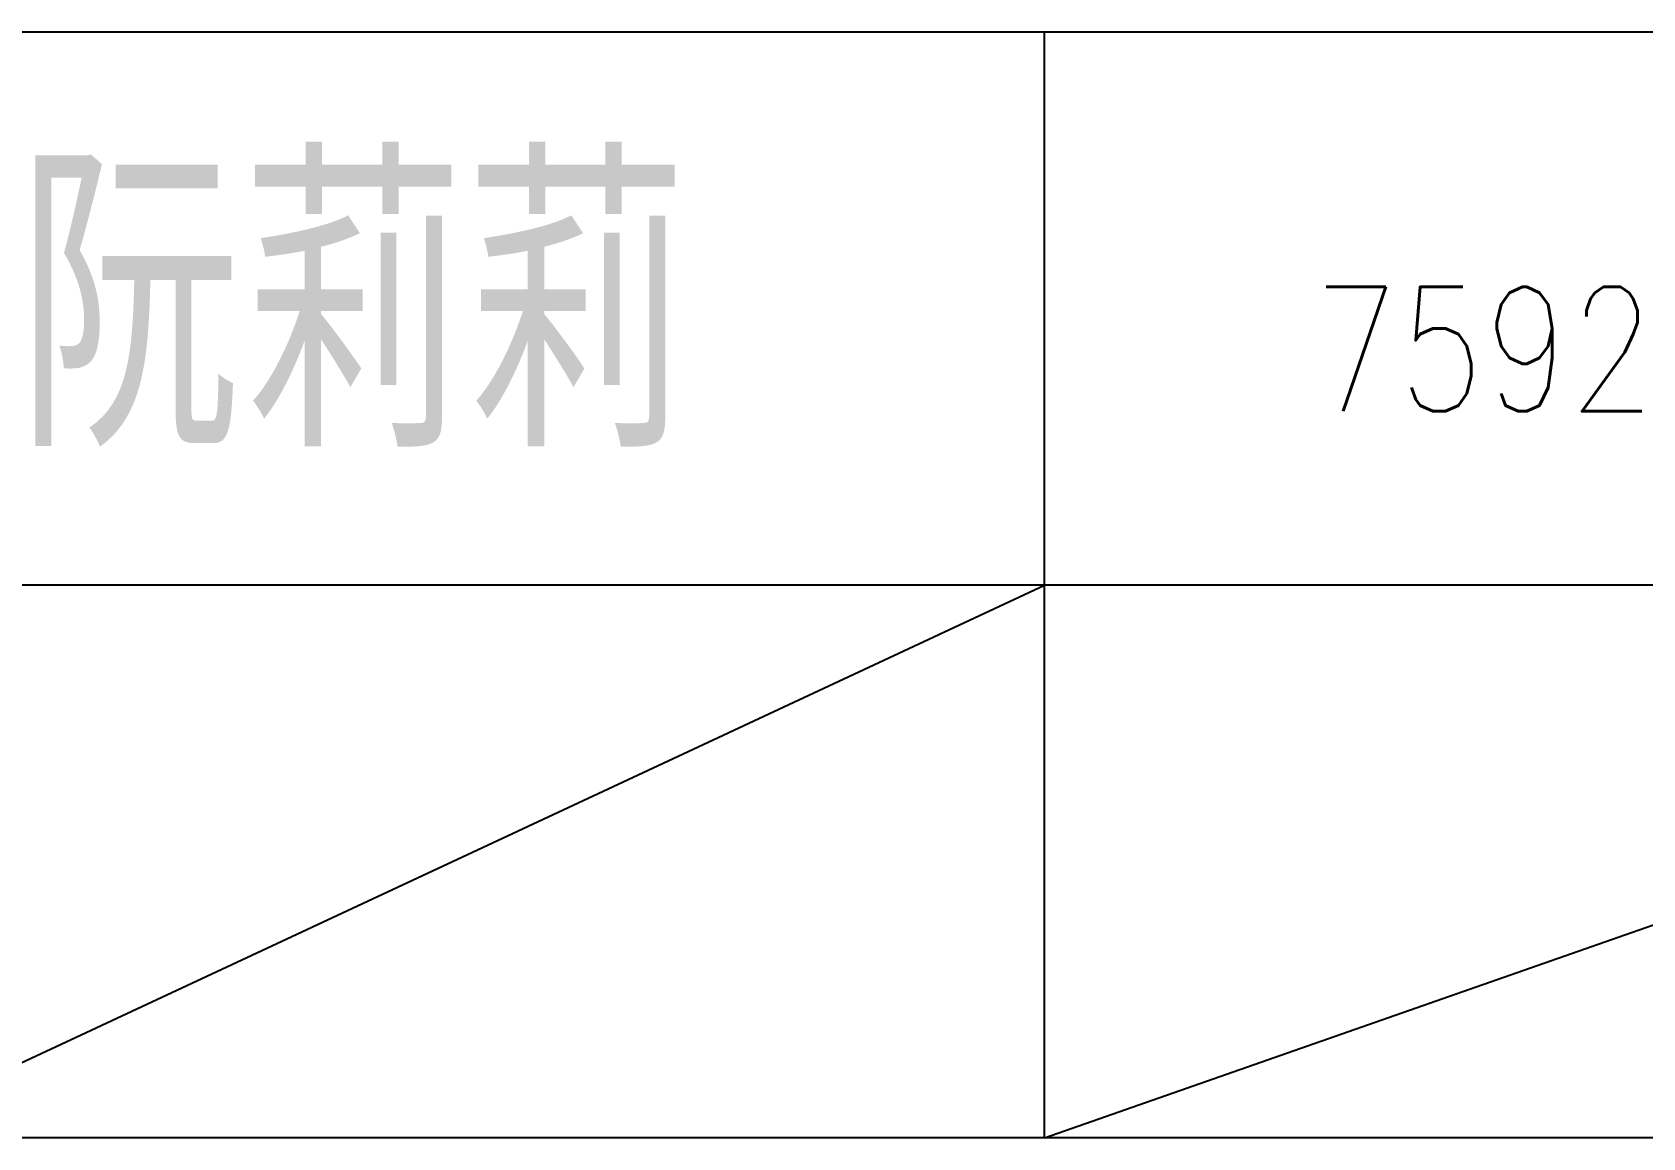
# Model space of a CAD drawing. Extents: x -93062 to 326984, y -142534 to 91021.
# Drawn here: x 187501 to 188521, y -31978 to -31278 of the extents above; entities that cross this region are included whole.
import ezdxf
from ezdxf.enums import TextEntityAlignment as Align

# ---------------------------------------------------------------- set-up
doc = ezdxf.new("R2010")
doc.units = 0
doc.header["$LTSCALE"] = 1000
doc.header["$MEASUREMENT"] = 0
doc.layers.get('0').update_dxf_attribs({"color": 8})
doc.styles.add('HZTXT', font='geditxt.shx', dxfattribs={"width": 0.8, "bigfont": 'hztxt1.shx'})
doc.styles.add('TK', font='GEDITXT.SHX', dxfattribs={"width": 0.85, "height": 3.5, "bigfont": 'DXT.SHX'})

# ---------------------------------------------------------------- blocks, each defined once
blk = doc.blocks.new('GEDI_TQ_2012')
at = {"color": 2}
for p, q in [((0, 28), (-180, 28)), ((-110, 14), (-110, 28)), ((-90, 21), (-180, 21)), ((0, 14), (-170, 14))]:
    blk.add_line(p, q, dxfattribs=at)
blk = doc.blocks.new('A$C024A6866')
blk.add_blockref('GEDI_TQ_2012', (1040, 10))
at = {"style": 'TK', "width": 0.85}
for tag, height, p in [('PROJECTNAME', 4.75, (985, 44)), ('PHASE', 4, (1027, 44)), ('DRAWINGNAME', 4.75, (995, 31))]:
    blk.add_attdef(tag, text='', height=height, dxfattribs=at).set_placement(p, align=Align.MIDDLE_CENTER)
for tag, p, height in [('APPROVE', (872, 32.75), 3.5), ('DESIGN', (917, 32.75), 3.5), ('REVIEW1', (872, 25.75), 3.5), ('DRAW', (917, 25.75), 3.5), ('DRAWINGNUMBER', (967, 18.5), 4), ('REVIEW2', (872, 18.75), 3.5), ('PROPORTION', (917, 18.75), 3.5), ('CHECK', (872, 11.75), 3.5), ('DATE', (917, 11.75), 3.5), ('VERSION', (1033, 11.75), 3.5)]:
    blk.add_attdef(tag, p, '', height=height, dxfattribs=at)
blk = doc.blocks.new('A$C68430A22')
for p, q in [((-12500, 1400), (-11000, 2100)), ((-11000, 1400), (-9000, 2100))]:
    blk.add_line(p, q)
at = {"style": 'HZTXT', "width": 0.8}
blk.add_text('7592', height=157.5, dxfattribs=at).set_placement((-10659.5, 2320))
blk = doc.blocks.new('sgdsg')
ref = blk.add_blockref('A$C024A6866', (-52500, 0), dxfattribs=dict(xscale=50, yscale=50, zscale=50))
ref.add_attrib('DESIGN', '阮莉莉', (-6650, 1637.5), dxfattribs={"height": 175, "style": 'TK', "width": 0.85})
at = {"xscale": 0.5, "yscale": 0.5, "zscale": 0.5}
blk.add_blockref('A$C68430A22', (-500, 500), dxfattribs=at)

msp = doc.modelspace()

# ---------------------------------------------------------------- block references
msp.add_blockref('sgdsg', (194142, -33178))

doc.saveas('drawing.dxf')
